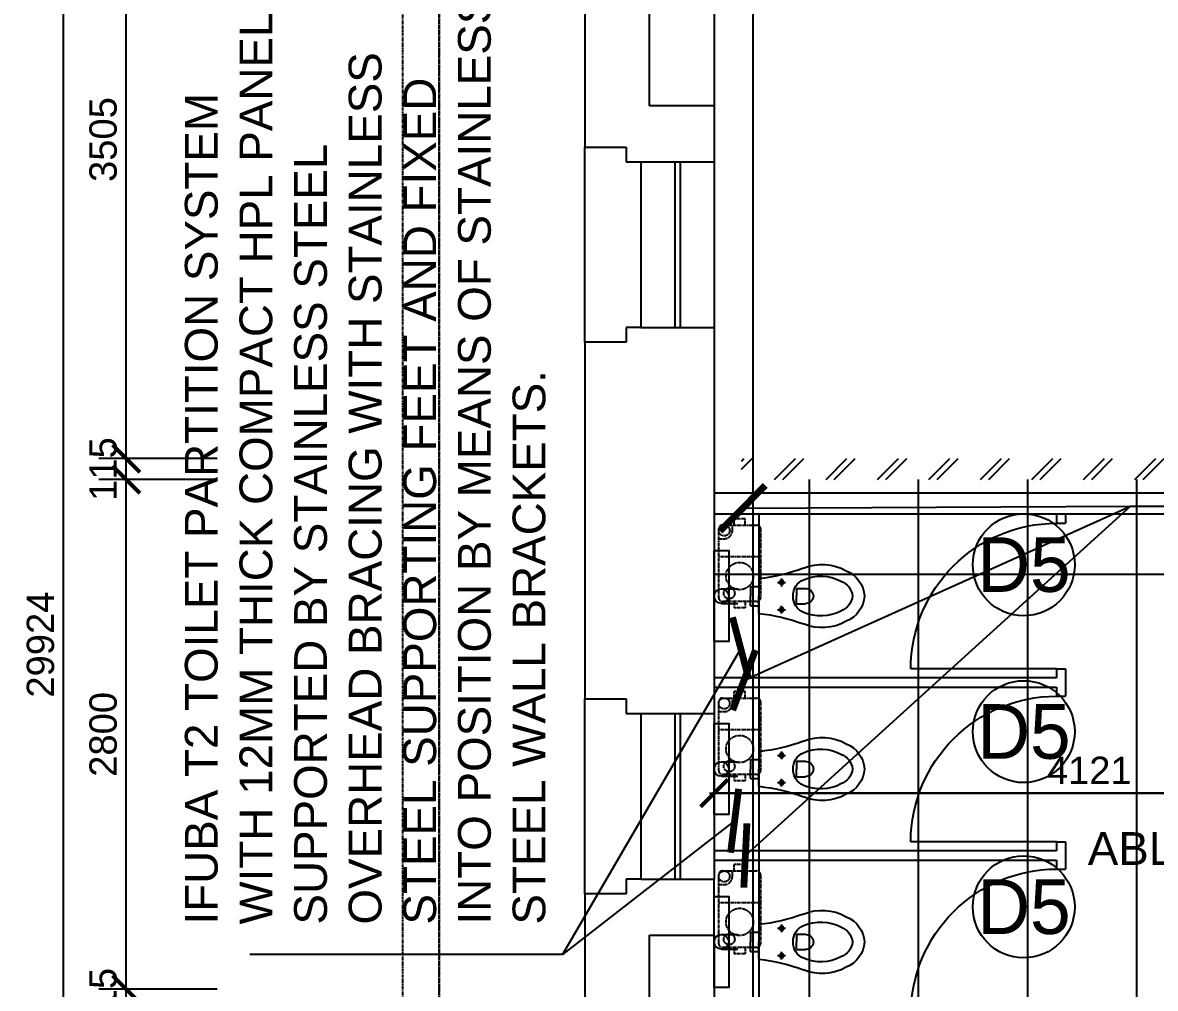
# Model space of a CAD drawing. Header units: millimetres. Extents: x -242071 to 82444, y -53139 to 112036.
# Drawn here: x -228221 to -221999, y -14369 to -9064 of the extents above; entities that cross this region are included whole.
import ezdxf

# ---------------------------------------------------------------- set-up
doc = ezdxf.new("R2010")
doc.units = ezdxf.units.MM
doc.header["$PDSIZE"] = 1
doc.linetypes.add('PCENTRE2', pattern=[28.575, 19.05, -3.175, 3.175, -3.175])
doc.linetypes.add('PPHANTOM2', pattern=[31.75, 15.875, -3.175, 3.175, -3.175, 3.175, -3.175])
for name, color, linetype in [('Ceilings', 8, 'Continuous'), ('Columns_conc_steel_timber', 5, 'Continuous'), ('Dimensions_General_Layout', 1, 'Continuous'), ('Fixture_Sanitary', 2, 'Continuous'), ('Hatch_Builders_work', 1, 'Continuous'), ('Internal_partitions', 2, 'Continuous'), ('Rain_and_storm_water', 1, 'Continuous'), ('Text_Builders_work', 1, 'Continuous'), ('Text_Drainage_drawing', 1, 'Continuous'), ('Text_Partition_layout', 1, 'Continuous'), ('Walls_brick_block_etc', 3, 'Continuous'), ('Windows_and_doors_to_brickwork', 1, 'Continuous')]:
    doc.layers.add(name, color=color, linetype=linetype)
doc.styles.add('Arial1', font='arial.ttf')
doc.styles.add('Text_Style_1', font='Freehand')
doc.styles.add('Text_Style_3_d7b89161-017f-4e9d-a07b-0b1ab719bac5', font='freehand')
doc.styles.add('Text_Style_5', font='arial.ttf')
doc.dimstyles.new('$DIM_Caddie', dxfattribs={"dimscale": 100, "dimtxt": 2.5, "dimasz": 3, "dimexe": 3, "dimexo": 0, "dimgap": 1, "dimtad": 1, "dimdec": 0, "dimzin": 0, "dimdsep": 46, "dimtxsty": 'Text_Style_3_d7b89161-017f-4e9d-a07b-0b1ab719bac5', "dimblk": 'ARCHTICK', "dimblk1": 'ARCHTICK', "dimblk2": 'ARCHTICK', "dimcen": 0.4, "dimclrd": 1, "dimclre": 1, "dimclrt": 2, "dimadec": 0, "dimazin": 0, "dimtfac": 0.5, "dimtdec": 0, "dimtix": 1, "dimtmove": 0, "dimatfit": 2, "dimldrblk": 'ARCHTICK', "dimfxl": 7, "dimfxlon": 1, "dimtfillclr": 1, "dimtolj": 1, "dimtzin": 0, "dimlwd": -3, "dimlwe": -3, "dimarcsym": 1})

# ---------------------------------------------------------------- blocks, each defined once
blk = doc.blocks.new('Parktown_WC_Suite_1')
at = {"layer": 'Fixture_Sanitary', "color": 12}
for p, q in [((-53, 45), (-53, 0)), ((-53, 45), (0, 45)), ((53, 45), (0, 45)), ((53, 45), (53, 0)), ((-95, 0), (0, 0)), ((95, 0), (0, 0)), ((-75, -103.4), (-75, -146.6)), ((75, -103.4), (75, -146.6)), ((-96.6, -125), (-53.4, -125)), ((96.6, -125), (53.4, -125)), ((-42.3, -207), (-42.3, -254)), ((-42.3, -207), (0, -207)), ((42.3, -207), (0, -207)), ((42.3, -207), (42.3, -254))]:
    blk.add_line(p, q, dxfattribs=at)
for centre in [(-75, -125), (75, -125)]:
    blk.add_circle(centre, 11.6, dxfattribs=at)
for points in [[(-153.2, -245.4), (-123.7, -166.3), (-104.2, -83.9), (-95, 0)], [(95, 0), (104.2, -83.9), (123.7, -166.3), (153.2, -245.4)], [(0, -189.1), (-38.9, -186.6), (-75, -209.3), (-89.7, -245.4)], [(89.7, -245.4), (75, -209.3), (38.9, -186.6), (0, -189.1)], [(-153.2, -245.4), (-185.1, -321.7), (-179.8, -408.6), (-138.7, -480.5)], [(-89.7, -245.4), (-118.3, -311.6), (-115.6, -387.2), (-82.3, -451.2)], [(82.3, -451.2), (115.6, -387.2), (118.2, -311.6), (89.7, -245.4)], [(138.7, -480.5), (179.8, -408.6), (185.1, -321.7), (153.2, -245.4)], [(-42.3, -254), (-42.3, -278.2), (-24.1, -298.6), (0, -301.3)], [(0, -301.3), (24.1, -298.6), (42.3, -278.2), (42.3, -254)], [(-138.7, -480.5), (-115.7, -537.7), (-61.6, -576.5), (0, -580)], [(-82.3, -451.2), (-68.9, -486.1), (-37.1, -510.6), (0, -514.8)], [(0, -514.8), (37.1, -510.6), (68.9, -486.1), (82.3, -451.2)], [(0, -580), (61.6, -576.5), (115.7, -537.7), (138.7, -480.5)]]:
    blk.add_open_spline(points, degree=3, dxfattribs=at)
blk = doc.blocks.new('_ArchTick')
at = {"color": 0, "linetype": 'ByBlock', "const_width": 0.15}
blk.add_lwpolyline([(-0.5, -0.5), (0.5, 0.5)], dxfattribs=at)
blk = doc.blocks.new('*D101')
at = {"layer": 'Defpoints', "color": 0}
for p in [(-227996.5, 2481.1), (-224422.2, 2481.1), (-224422.2, -27442.9)]:
    blk.add_point(p, dxfattribs=at)
at = {"layer": 'Dimensions_General_Layout', "color": 1, "linetype": 'Continuous', "lineweight": -3}
for p, q in [((-227996.5, -27467.9), (-227996.5, 2506.1)), ((-227496.5, 2481.1), (-228146.5, 2481.1)), ((-227496.5, -27442.9), (-228146.5, -27442.9))]:
    blk.add_line(p, q, dxfattribs=at)
at = {"layer": 'Dimensions_General_Layout', "color": 1, "lineweight": -3, "xscale": 150, "yscale": 150, "zscale": 150}
for p, rotation in [((-227996.5, 2481.1), 90), ((-227996.5, -27442.9), 270)]:
    blk.add_blockref('_ArchTick', p, dxfattribs=dict(at, rotation=rotation))
at = {"layer": 'Dimensions_General_Layout', "color": 1, "linetype": 'Continuous', "lineweight": -3, "insert": (-228123, -12480.9), "char_height": 150, "attachment_point": 5, "rotation": 90, "style": 'Text_Style_5'}
blk.add_mtext('\\A1;29924', dxfattribs=at)
blk = doc.blocks.new('_Open90')
at = {"color": 0, "linetype": 'ByBlock', "lineweight": -2}
for p, q in [((-0.5, 0.5), (0, 0)), ((0, 0), (-1, 0)), ((0, 0), (-0.5, -0.5))]:
    blk.add_line(p, q, dxfattribs=at)
blk = doc.blocks.new('*D107')
at = {"layer": 'Defpoints', "color": 0}
for p in [(-227652.2, -14373.9), (-224422.2, -14373.9), (-224422.2, -14488.9)]:
    blk.add_point(p, dxfattribs=at)
at = {"layer": 'Dimensions_General_Layout', "color": 1, "linetype": 'Continuous', "lineweight": -3}
for p, q in [((-227152.2, -14373.9), (-227802.2, -14373.9)), ((-227652.2, -14513.9), (-227652.2, -14348.9)), ((-227152.2, -14488.9), (-227802.2, -14488.9))]:
    blk.add_line(p, q, dxfattribs=at)
at = {"layer": 'Dimensions_General_Layout', "color": 1, "lineweight": -3, "xscale": 150, "yscale": 150, "zscale": 150}
for p, rotation in [((-227652.2, -14373.9), 270), ((-227652.2, -14488.9), 90)]:
    blk.add_blockref('_ArchTick', p, dxfattribs=dict(at, rotation=rotation))
at = {"layer": 'Dimensions_General_Layout', "color": 1, "linetype": 'Continuous', "lineweight": -3, "insert": (-227778.8, -14431.4), "char_height": 150, "attachment_point": 5, "rotation": 90, "style": 'Text_Style_5'}
blk.add_mtext('\\A1;115', dxfattribs=at)
blk = doc.blocks.new('*D108')
at = {"layer": 'Defpoints', "color": 0}
for p in [(-227652.2, -11573.9), (-224422.2, -11573.9), (-224422.2, -14373.9)]:
    blk.add_point(p, dxfattribs=at)
at = {"layer": 'Dimensions_General_Layout', "color": 1, "linetype": 'Continuous', "lineweight": -3}
for p, q in [((-227152.2, -11573.9), (-227802.2, -11573.9)), ((-227652.2, -14398.9), (-227652.2, -11548.9)), ((-227152.2, -14373.9), (-227802.2, -14373.9))]:
    blk.add_line(p, q, dxfattribs=at)
at = {"layer": 'Dimensions_General_Layout', "color": 1, "lineweight": -3, "xscale": 150, "yscale": 150, "zscale": 150}
for p, rotation in [((-227652.2, -11573.9), 90), ((-227652.2, -14373.9), 270)]:
    blk.add_blockref('_ArchTick', p, dxfattribs=dict(at, rotation=rotation))
at = {"layer": 'Dimensions_General_Layout', "color": 1, "linetype": 'Continuous', "lineweight": -3, "insert": (-227778.8, -12973.9), "char_height": 150, "attachment_point": 5, "rotation": 90, "style": 'Text_Style_5'}
blk.add_mtext('\\A1;2800', dxfattribs=at)
blk = doc.blocks.new('*D109')
at = {"layer": 'Defpoints', "color": 0}
for p in [(-227652.2, -11458.9), (-224422.2, -11458.9), (-224422.2, -11573.9)]:
    blk.add_point(p, dxfattribs=at)
at = {"layer": 'Dimensions_General_Layout', "color": 1, "linetype": 'Continuous', "lineweight": -3}
for p, q in [((-227652.2, -11598.9), (-227652.2, -11433.9)), ((-227152.2, -11458.9), (-227802.2, -11458.9)), ((-227152.2, -11573.9), (-227802.2, -11573.9))]:
    blk.add_line(p, q, dxfattribs=at)
at = {"layer": 'Dimensions_General_Layout', "color": 1, "lineweight": -3, "xscale": 150, "yscale": 150, "zscale": 150}
for p, rotation in [((-227652.2, -11458.9), 270), ((-227652.2, -11573.9), 90)]:
    blk.add_blockref('_ArchTick', p, dxfattribs=dict(at, rotation=rotation))
at = {"layer": 'Dimensions_General_Layout', "color": 1, "linetype": 'Continuous', "lineweight": -3, "insert": (-227778.8, -11516.4), "char_height": 150, "attachment_point": 5, "rotation": 90, "style": 'Text_Style_5'}
blk.add_mtext('\\A1;115', dxfattribs=at)
blk = doc.blocks.new('*D110')
at = {"layer": 'Defpoints', "color": 0}
for p in [(-227652.2, -7953.9), (-224422.2, -7953.9), (-224422.2, -11458.9)]:
    blk.add_point(p, dxfattribs=at)
at = {"layer": 'Dimensions_General_Layout', "color": 1, "linetype": 'Continuous', "lineweight": -3}
for p, q in [((-227152.2, -7953.9), (-227802.2, -7953.9)), ((-227652.2, -11483.9), (-227652.2, -7928.9)), ((-227152.2, -11458.9), (-227802.2, -11458.9))]:
    blk.add_line(p, q, dxfattribs=at)
at = {"layer": 'Dimensions_General_Layout', "color": 1, "lineweight": -3, "xscale": 150, "yscale": 150, "zscale": 150}
for p, rotation in [((-227652.2, -7953.9), 90), ((-227652.2, -11458.9), 270)]:
    blk.add_blockref('_ArchTick', p, dxfattribs=dict(at, rotation=rotation))
at = {"layer": 'Dimensions_General_Layout', "color": 1, "linetype": 'Continuous', "lineweight": -3, "insert": (-227778.8, -9706.4), "char_height": 150, "attachment_point": 5, "rotation": 90, "style": 'Text_Style_5'}
blk.add_mtext('\\A1;3505', dxfattribs=at)
blk = doc.blocks.new('*D118')
at = {"layer": 'Defpoints', "color": 0}
for p in [(-224422.2, -11573.9), (-220301.2, -11573.9), (-220301.2, -13296.8)]:
    blk.add_point(p, dxfattribs=at)
at = {"layer": 'Dimensions_General_Layout', "color": 1, "linetype": 'Continuous', "lineweight": -3}
for p, q in [((-224422.2, -12796.8), (-224422.2, -13446.8)), ((-220301.2, -12796.8), (-220301.2, -13446.8)), ((-224447.2, -13296.8), (-220276.2, -13296.8))]:
    blk.add_line(p, q, dxfattribs=at)
at = {"layer": 'Dimensions_General_Layout', "color": 1, "lineweight": -3, "xscale": 150, "yscale": 150, "zscale": 150, "rotation": 180}
blk.add_blockref('_ArchTick', (-224422.2, -13296.8), dxfattribs=at)
at = {"layer": 'Dimensions_General_Layout', "color": 1, "lineweight": -3, "xscale": 150, "yscale": 150, "zscale": 150}
blk.add_blockref('_ArchTick', (-220301.2, -13296.8), dxfattribs=at)
at = {"layer": 'Dimensions_General_Layout', "color": 1, "linetype": 'Continuous', "lineweight": -3, "insert": (-222361.7, -13171.5), "char_height": 150, "attachment_point": 5, "style": 'Text_Style_5'}
blk.add_mtext('\\A1;4121', dxfattribs=at)

msp = doc.modelspace()

# ---------------------------------------------------------------- hatches: boundary and pattern name
at = {"layer": 'Hatch_Builders_work', "linetype": 'Continuous', "lineweight": -3}
h = msp.add_hatch(dxfattribs=at)
h.set_pattern_fill('BRICKPLAN', color=1, scale=200, angle=45, style=0)
h.set_pattern_definition([(45, (-179666.09, 11309.41), (-141.42136, 141.42136), []), (45, (-179688.71, 11332.04), (-141.42136, 141.42136), [])])
h.paths.add_polyline_path([(-224272.2, -11458.9), (-220186.2, -11458.9), (-220186.2, -14352.1), (-220301.2, -14352.1), (-220301.2, -14302.1), (-221016.2, -14302.1), (-221016.2, -14187.1), (-220301.2, -14187.1), (-220301.2, -11573.9), (-224272.2, -11573.9)])

# ---------------------------------------------------------------- linework, layer by layer
at = {"layer": 'Ceilings', "color": 8, "linetype": 'Continuous', "lineweight": -3}
for p, q in [((-223901.2, -11573.9), (-223901.2, -17418.9)), ((-223301.2, -11573.9), (-223301.2, -17418.9)), ((-222701.2, -11573.9), (-222701.2, -17418.9)), ((-222101.2, -11573.9), (-222101.2, -17418.9)), ((-220301.2, -12096.4), (-224422.2, -12096.4)), ((-220301.2, -13296.4), (-224422.2, -13296.4))]:
    msp.add_line(p, q, dxfattribs=at)
at = {"layer": 'Columns_conc_steel_timber', "color": 4, "linetype": 'Continuous', "lineweight": -3}
for p, q in [((-224778.2, -9521.2), (-224778.2, -8835.2)), ((-224422.2, -8835.2), (-224422.2, -9521.2)), ((-224422.2, -9521.2), (-224778.2, -9521.2)), ((-224422.2, -9521.2), (-224778.2, -9521.2)), ((-224778.2, -14763.2), (-224778.2, -14077.2)), ((-224778.2, -14077.2), (-224422.2, -14077.2)), ((-224422.2, -14077.2), (-224422.2, -14763.2))]:
    msp.add_line(p, q, dxfattribs=at)
at = {"layer": 'Fixture_Sanitary', "color": 12, "linetype": 'PCENTRE2', "lineweight": -3}
for p, q in [((-224312.2, -11824.2), (-224312.2, -11789.2)), ((-224252.2, -11789.2), (-224312.2, -11789.2)), ((-224252.2, -11824.2), (-224252.2, -11789.2)), ((-224397.2, -12224.2), (-224397.2, -11844.2)), ((-224377.2, -11824.2), (-224187.2, -11824.2)), ((-224322.2, -11854.2), (-224322.2, -11824.2)), ((-224167.2, -11844.2), (-224167.2, -12224.2)), ((-224397.2, -11899.2), (-224367.2, -11899.2)), ((-224167.2, -11999.2), (-224397.2, -11999.2)), ((-224187.2, -12244.2), (-224377.2, -12244.2)), ((-224312.2, -12244.2), (-224312.2, -12279.2)), ((-224252.2, -12244.2), (-224252.2, -12279.2)), ((-224252.2, -12279.2), (-224312.2, -12279.2)), ((-224312.2, -12774.2), (-224312.2, -12739.2)), ((-224252.2, -12739.2), (-224312.2, -12739.2)), ((-224252.2, -12774.2), (-224252.2, -12739.2)), ((-224397.2, -13174.2), (-224397.2, -12794.2)), ((-224377.2, -12774.2), (-224187.2, -12774.2)), ((-224322.2, -12804.2), (-224322.2, -12774.2)), ((-224167.2, -12794.2), (-224167.2, -13174.2)), ((-224397.2, -12849.2), (-224367.2, -12849.2)), ((-224167.2, -12949.2), (-224397.2, -12949.2)), ((-224187.2, -13194.2), (-224377.2, -13194.2)), ((-224312.2, -13194.2), (-224312.2, -13229.2)), ((-224252.2, -13229.2), (-224312.2, -13229.2)), ((-224252.2, -13194.2), (-224252.2, -13229.2)), ((-224312.2, -13724.2), (-224312.2, -13689.2)), ((-224252.2, -13689.2), (-224312.2, -13689.2)), ((-224252.2, -13724.2), (-224252.2, -13689.2)), ((-224397.2, -14124.2), (-224397.2, -13744.2)), ((-224377.2, -13724.2), (-224187.2, -13724.2)), ((-224322.2, -13754.2), (-224322.2, -13724.2)), ((-224167.2, -13744.2), (-224167.2, -14124.2)), ((-224397.2, -13799.2), (-224367.2, -13799.2)), ((-224167.2, -13899.2), (-224397.2, -13899.2)), ((-224187.2, -14144.2), (-224377.2, -14144.2)), ((-224312.2, -14144.2), (-224312.2, -14179.2)), ((-224252.2, -14179.2), (-224312.2, -14179.2)), ((-224252.2, -14144.2), (-224252.2, -14179.2))]:
    msp.add_line(p, q, dxfattribs=at)
at = {"layer": 'Fixture_Sanitary', "color": 12, "linetype": 'Continuous'}
for p, q in [((-224382.4, -12174.2), (-224292.2, -12174.2)), ((-224382.4, -12254.2), (-224292.2, -12254.2)), ((-224382.4, -13124.2), (-224292.2, -13124.2)), ((-224382.4, -13204.2), (-224292.2, -13204.2)), ((-224382.4, -14074.2), (-224292.2, -14074.2)), ((-224382.4, -14154.2), (-224292.2, -14154.2))]:
    msp.add_line(p, q, dxfattribs=at)
for points in [[(-224422.2, -11964.2), (-224342.2, -11964.2), (-224342.2, -12464.2), (-224422.2, -12464.2)], [(-224422.2, -12914.2), (-224342.2, -12914.2), (-224342.2, -13414.2), (-224422.2, -13414.2)], [(-224422.2, -13864.2), (-224342.2, -13864.2), (-224342.2, -14364.2), (-224422.2, -14364.2)]]:
    msp.add_lwpolyline(points, close=True, dxfattribs=at)
at = {"layer": 'Fixture_Sanitary', "color": 12, "linetype": 'PCENTRE2', "lineweight": -3}
for centre, radius in [((-224367.2, -11854.2), 30), ((-224282.2, -12104.2), 75), ((-224339.7, -12199.3), 30), ((-224367.2, -12804.2), 30), ((-224282.2, -13054.2), 75), ((-224339.7, -13149.3), 30), ((-224367.2, -13754.2), 30), ((-224282.2, -14004.2), 75), ((-224339.7, -14099.3), 30)]:
    msp.add_circle(centre, radius, dxfattribs=at)
at = {"layer": 'Fixture_Sanitary', "color": 12, "linetype": 'Continuous'}
for centre in [(-224382.4, -12214.2), (-224382.4, -13164.2), (-224382.4, -14114.2)]:
    msp.add_circle(centre, 40, dxfattribs=at)
at = {"layer": 'Fixture_Sanitary', "color": 12, "linetype": 'PCENTRE2', "lineweight": -3}
for centre, radius, start, end in [((-224377.2, -11844.2), 20, 90, 180), ((-224367.2, -11854.2), 45, 270, 0), ((-224187.2, -11844.2), 20, 0, 90), ((-224377.2, -12224.2), 20, 180, 270), ((-224187.2, -12224.2), 20, 270, 0), ((-224377.2, -12794.2), 20, 90, 180), ((-224367.2, -12804.2), 45, 270, 0), ((-224187.2, -12794.2), 20, 0, 90), ((-224377.2, -13174.2), 20, 180, 270), ((-224187.2, -13174.2), 20, 270, 0), ((-224377.2, -13744.2), 20, 90, 180), ((-224187.2, -13744.2), 20, 0, 90), ((-224367.2, -13754.2), 45, 270, 0), ((-224377.2, -14124.2), 20, 180, 270), ((-224187.2, -14124.2), 20, 270, 0)]:
    msp.add_arc(centre, radius, start, end, dxfattribs=at)
at = {"layer": 'Internal_partitions', "color": 12, "linetype": 'Continuous', "lineweight": -3}
for p, q in [((-222542.2, -11764.2), (-222542.2, -11814.2)), ((-222542.2, -11814.2), (-222492.2, -11814.2)), ((-222492.2, -11764.2), (-222492.2, -11814.2)), ((-222542.1, -12614.2), (-223342.1, -12614.2)), ((-222542.2, -12614.2), (-222492.2, -12614.2)), ((-222542.2, -12614.2), (-222542.2, -12664.2)), ((-222492.2, -12614.2), (-222492.2, -12764.2)), ((-222542.2, -12664.2), (-224422.2, -12664.2)), ((-224422.2, -12714.2), (-222542.2, -12714.2)), ((-222542.2, -12714.2), (-222542.2, -12764.2)), ((-222542.1, -12764.2), (-222492.2, -12764.2)), ((-222542.1, -13564.2), (-223342.1, -13564.2)), ((-222542.2, -13564.2), (-222542.2, -13614.2)), ((-222542.1, -13564.2), (-222492.2, -13564.2)), ((-222492.2, -13564.2), (-222492.2, -13714.2)), ((-222542.2, -13614.2), (-224422.2, -13614.2)), ((-224422.2, -13664.2), (-222542.2, -13664.2)), ((-222542.2, -13664.2), (-222542.2, -13714.2)), ((-222542.2, -13714.2), (-222492.2, -13714.2))]:
    msp.add_line(p, q, dxfattribs=at)
at = {"layer": 'Internal_partitions', "color": 12, "linetype": 'Continuous', "lineweight": -3, "extrusion": (0, 0, -1)}
for centre in [(222542.1, -12614.2), (222542.1, -13564.2), (222542.1, -14514.2)]:
    msp.add_arc(centre, 800, 0, 90, dxfattribs=at)
at = {"layer": 'Rain_and_storm_water', "color": 2, "linetype": 'PPHANTOM2', "lineweight": -3}
msp.add_line((-226133.2, -14785.4), (-226133.2, -7113.9), dxfattribs=at)
msp.add_lwpolyline([(-225933.2, -14785.4), (-225933.2, 419.6), (-225933.2, 419.6), (-225933.2, -14785.4)], close=True, dxfattribs=at)
at = {"layer": 'Text_Builders_work', "color": 2, "linetype": 'Continuous', "lineweight": -3}
for centre in [(-222721.7, -12042.2), (-222721.7, -12959), (-222721.7, -13921.6)]:
    msp.add_circle(centre, 280, dxfattribs=at)
at = {"layer": 'Walls_brick_block_etc', "color": 3, "linetype": 'Continuous', "lineweight": -3}
for p, q in [((-224209, -27617.7), (-224209, 281)), ((-225133.2, -8199.2), (-225133.2, -9749.2)), ((-224422.2, -9521.2), (-224422.2, -9829.2)), ((-225133.2, -9749.2), (-224905.2, -9749.2)), ((-224905.2, -9749.2), (-224905.2, -9829.2)), ((-224905.2, -9829.2), (-224825.2, -9829.2)), ((-224905.2, -10739.2), (-224905.2, -10819.2)), ((-224825.2, -10739.2), (-224905.2, -10739.2)), ((-224422.2, -10739.2), (-224422.2, -12859.2)), ((-224905.2, -10819.2), (-225133.2, -10819.2)), ((-225133.2, -10819.2), (-225133.2, -12779.2)), ((-225133.2, -12779.2), (-224905.2, -12779.2)), ((-224905.2, -12779.2), (-224905.2, -12859.2)), ((-224905.2, -12859.2), (-224825.2, -12859.2)), ((-224905.2, -13769.2), (-224905.2, -13849.2)), ((-224825.2, -13769.2), (-224905.2, -13769.2)), ((-224422.2, -14077.2), (-224422.2, -13769.2)), ((-224905.2, -13849.2), (-225133.2, -13849.2)), ((-225133.2, -13849.2), (-225133.2, -15809.2))]:
    msp.add_line(p, q, dxfattribs=at)
at = {"layer": 'Walls_brick_block_etc', "color": 1, "linetype": 'Continuous', "lineweight": -3}
for p, q in [((-225133.2, -10819.2), (-225133.2, -9749.2)), ((-225133.2, -13849.2), (-225133.2, -12779.2))]:
    msp.add_line(p, q, dxfattribs=at)
at = {"layer": 'Walls_brick_block_etc', "color": 12, "linetype": 'Continuous', "lineweight": -3}
for p, q in [((-220186.2, -11649.2), (-224422.2, -11649.2)), ((-220301.2, -11764.2), (-224422.2, -11764.2)), ((-224177.2, -11764.2), (-224177.2, -14564.2))]:
    msp.add_line(p, q, dxfattribs=at)
at = {"layer": 'Windows_and_doors_to_brickwork', "color": 1, "linetype": 'Continuous', "lineweight": -3}
for p, q in [((-224825.2, -9829.2), (-224422.2, -9829.2)), ((-224825.2, -9829.2), (-224825.2, -10739.2)), ((-224638.7, -9829.2), (-224638.7, -10739.2)), ((-224608.7, -9829.2), (-224608.7, -10739.2)), ((-224422.2, -9829.2), (-224422.2, -10739.2)), ((-224825.2, -10739.2), (-224422.2, -10739.2)), ((-224825.2, -12859.2), (-224825.2, -13769.2)), ((-224825.2, -12859.2), (-224422.2, -12859.2)), ((-224638.7, -12859.2), (-224638.7, -13769.2)), ((-224608.7, -12859.2), (-224608.7, -13769.2)), ((-224422.2, -12859.2), (-224422.2, -13769.2)), ((-224825.2, -13769.2), (-224422.2, -13769.2))]:
    msp.add_line(p, q, dxfattribs=at)

# ---------------------------------------------------------------- block references
at = {"layer": 'Fixture_Sanitary', "color": 12, "linetype": 'Continuous', "xscale": -1, "rotation": 89.99999999999993}
for p in [(-224177.2, -12214.2), (-224177.2, -13164.2), (-224177.2, -14114.2)]:
    msp.add_blockref('Parktown_WC_Suite_1', p, dxfattribs=at)

# ---------------------------------------------------------------- texts
at = {"layer": 'Text_Builders_work', "color": 3, "linetype": 'Continuous', "lineweight": -3, "char_height": 300, "attachment_point": 5, "style": 'Text_Style_1'}
for insert in [(-222720.3, -12043.3), (-222720.3, -12960.1), (-222720.3, -13922.7)]:
    msp.add_mtext('D5', dxfattribs=dict(at, insert=insert))
at = {"layer": 'Text_Partition_layout', "color": 1, "linetype": 'Continuous', "insert": (-227330.1, -14018.6), "char_height": 180, "attachment_point": 1, "rotation": 90, "style": 'Text_Style_5'}
msp.add_mtext('{\\C1;IFUBA T2 TOILET PARTITION SYSTEM \\PWITH 12MM THICK COMPACT HPL PANELS,\\PSUPPORTED BY STAINLESS STEEL \\POVERHEAD BRACING WITH STAINLESS \\PSTEEL SUPPORTING FEET AND FIXED \\PINTO POSITION BY MEANS OF STAINLESS \\PSTEEL WALL BRACKETS.\\P}', dxfattribs=at)
at = {"layer": 'Text_Partition_layout', "color": 1, "insert": (-221657.4, -13511), "char_height": 180, "attachment_point": 2, "style": 'Arial1'}
msp.add_mtext('ABLUTIONS', dxfattribs=at)

# ---------------------------------------------------------------- dimensions: what is measured, and where the dimension line sits
at = {"layer": 'Dimensions_General_Layout', "color": 1, "linetype": 'Continuous', "lineweight": -3}
for base, p1, p2, picture, middle in [((-227996.5, 2481.1), (-224422.2, -27442.9), (-224422.2, 2481.1), '*D101', (-228123, -12480.9)), ((-227652.2, -7953.9), (-224422.2, -11458.9), (-224422.2, -7953.9), '*D110', (-227778.8, -9706.4)), ((-227652.2, -11458.9), (-224422.2, -11573.9), (-224422.2, -11458.9), '*D109', (-227778.8, -11516.4)), ((-227652.2, -11573.9), (-224422.2, -14373.9), (-224422.2, -11573.9), '*D108', (-227778.8, -12973.9)), ((-227652.2, -14373.9), (-224422.2, -14488.9), (-224422.2, -14373.9), '*D107', (-227778.8, -14431.4))]:
    dim = msp.add_linear_dim(base=base, p1=p1, p2=p2, angle=90, dimstyle='$DIM_Caddie', override={"dimscale": 50, "dimtxt": 3, "dimasz": 3, "dimexe": 3, "dimexo": 5, "dimgap": 1, "dimtad": 1, "dimjust": 0, "dimtih": 0, "dimtoh": 0, "dimdec": 0, "dimlfac": 1, "dimrnd": 0, "dimzin": 12, "dimdsep": 46, "dimlunit": 2, "dimpost": '', "dimtxsty": 'Text_Style_5', "dimblk": 'ArchTick', "dimblk1": 'ArchTick', "dimblk2": 'ArchTick', "dimsah": 0, "dimtsz": 0, "dimcen": 1, "dimdle": 0.5, "dimse1": 0, "dimse2": 0, "dimsd1": 0, "dimsd2": 0, "dimclrd": 1, "dimclre": 1, "dimclrt": 1, "dimaunit": 0, "dimadec": 0, "dimazin": 0, "dimtol": 0, "dimlim": 0, "dimtp": 0, "dimtm": 0, "dimtfac": 1, "dimtdec": 0, "dimtix": 1, "dimtofl": 1, "dimtmove": 0, "dimatfit": 0, "dimldrblk": 'Open90', "dimfxl": 10, "dimfxlon": 1, "dimtvp": 0, "dimtfill": 0, "dimtfillclr": 1, "dimfrac": 0, "dimtolj": 1, "dimtzin": 0, "dimlwd": 65533, "dimlwe": 65533, "dimarcsym": 1}, dxfattribs=at)
    dim.commit()
    dim.dimension.update_dxf_attribs({"geometry": picture, "text_midpoint": middle})
dim = msp.add_linear_dim(base=(-220301.2, -13296.8), p1=(-224422.2, -11573.9), p2=(-220301.2, -11573.9), dimstyle='$DIM_Caddie', override={"dimscale": 50, "dimtxt": 3, "dimasz": 3, "dimexe": 3, "dimexo": 5, "dimgap": 1, "dimtad": 1, "dimjust": 0, "dimtih": 0, "dimtoh": 0, "dimdec": 0, "dimlfac": 1, "dimrnd": 0, "dimzin": 12, "dimdsep": 46, "dimlunit": 2, "dimpost": '', "dimtxsty": 'Text_Style_5', "dimblk": 'ArchTick', "dimblk1": 'ArchTick', "dimblk2": 'ArchTick', "dimsah": 0, "dimtsz": 0, "dimcen": 1, "dimdle": 0.5, "dimse1": 0, "dimse2": 0, "dimsd1": 0, "dimsd2": 0, "dimclrd": 1, "dimclre": 1, "dimclrt": 1, "dimaunit": 0, "dimadec": 0, "dimazin": 0, "dimtol": 0, "dimlim": 0, "dimtp": 0, "dimtm": 0, "dimtfac": 1, "dimtdec": 0, "dimtix": 1, "dimtofl": 1, "dimtmove": 0, "dimatfit": 0, "dimldrblk": 'Open90', "dimfxl": 10, "dimfxlon": 1, "dimtvp": 0, "dimtfill": 0, "dimtfillclr": 1, "dimfrac": 0, "dimtolj": 1, "dimtzin": 0, "dimlwd": 65533, "dimlwe": 65533, "dimarcsym": 1}, dxfattribs=at)
dim.commit()
dim.dimension.update_dxf_attribs({"geometry": '*D118', "text_midpoint": (-222361.7, -13171.5)})

# ---------------------------------------------------------------- leaders
at = {"layer": 'Text_Drainage_drawing', "color": 12, "lineweight": -3}
for points in [[(-224266.1, -11732.1), (-222135.8, -11720.4), (-215850.8, -11720.4)], [(-224258, -12675.8), (-222135.8, -11720.4)], [(-224250.9, -13639.3), (-222135.8, -11720.4)]]:
    msp.add_leader(points, dimstyle='$DIM_Caddie', override={"dimscale": 50, "dimasz": 5, "dimclrd": 1}, dxfattribs=at)
at = {"layer": 'Text_Partition_layout', "color": 1, "linetype": 'Continuous', "lineweight": -3}
for points in [[(-224276.6, -12501.9), (-225256.5, -14182.8)], [(-224310, -13448.5), (-225256.5, -14182.8), (-226974.2, -14182.8)]]:
    msp.add_leader(points, dimstyle='$DIM_Caddie', override={"dimscale": 100, "dimasz": 2.5, "dimclrd": 1}, dxfattribs=at)

doc.saveas('drawing.dxf')
